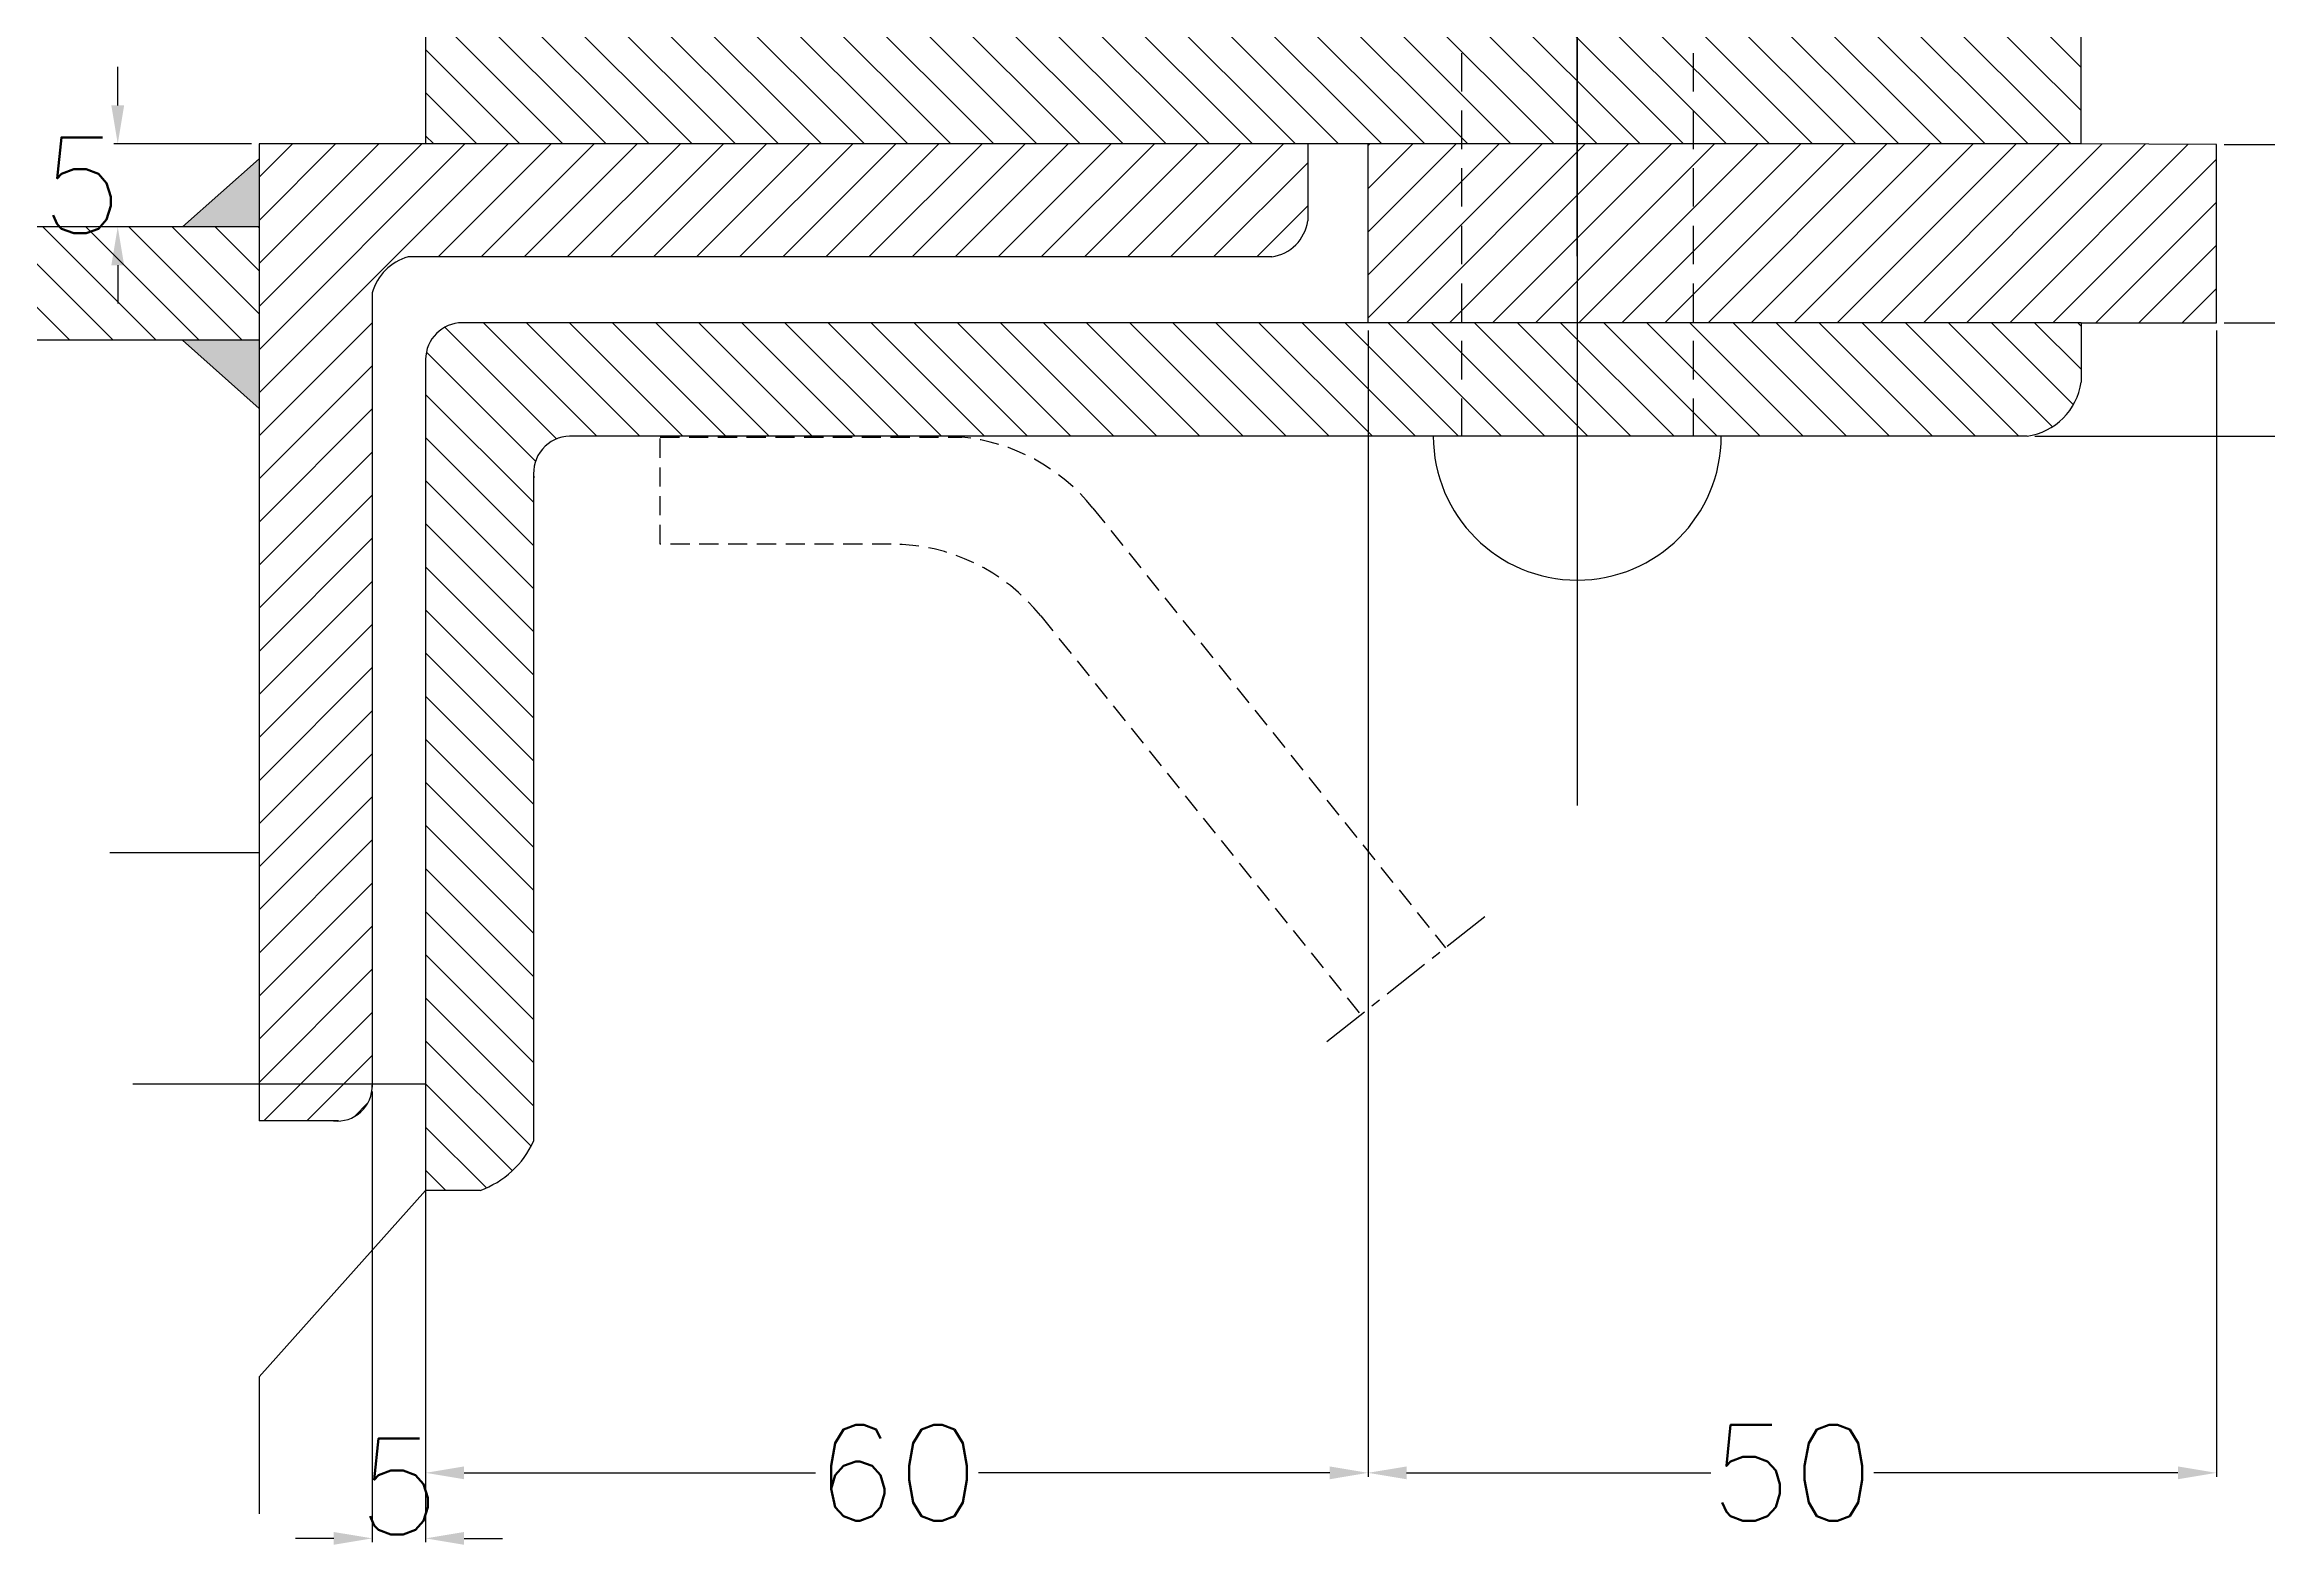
# Model space of a CAD drawing. Header units: metres. Extents: x 444 to 3227, y -3167 to -392.
# Drawn here: x 1021.2 to 1079.1, y -2132.1 to -2092.9 of the extents above; entities that cross this region are included whole.
import ezdxf

# ---------------------------------------------------------------- set-up
doc = ezdxf.new("R2010")
doc.units = ezdxf.units.M
for name, pattern in [('CENTERX2', [4, 2.5, -0.5, 0.5, -0.5]), ('DASHED2', [0.375, 0.25, -0.125]), ('HIDDENX2', [0.75, 0.5, -0.25])]:
    doc.linetypes.add(name, pattern=pattern)
doc.layers.get('DEFPOINTS').update_dxf_attribs({"linetype": 'CONTINUOUS'})
doc.layers.add('BANGUNAN', color=7, linetype='CONTINUOUS')
doc.layers.add('DIMENSI', color=7, linetype='CONTINUOUS')
doc.styles.get("Standard").update_dxf_attribs({"font": 'Simplex.shx', "height": 2.5})
doc.dimstyles.new('Skala 50', dxfattribs={"dimtxt": 0.2, "dimasz": 1, "dimexe": 0.1, "dimexo": 0.2, "dimgap": 0.1, "dimtad": 3, "dimtih": 1, "dimtoh": 1, "dimlfac": 0.5, "dimzin": 0, "dimdsep": 46, "dimtxsty": 'Standard', "dimcen": 0.05, "dimclrd": 8, "dimclre": 8, "dimclrt": 10, "dimadec": 0, "dimazin": 0, "dimtfac": 1, "dimtofl": 0, "dimtmove": 0, "dimatfit": 3, "dimfxl": 1, "dimtolj": 1, "dimtzin": 0, "dimarcsym": 0})
pattern_1 = [(135, (-579.126, 643.0665), (-0.561266, -0.561266), [])]

# ---------------------------------------------------------------- blocks, each defined once
blk = doc.blocks.new('*D340')
at = {"layer": 'DEFPOINTS', "color": 0}
for p in [(1055.643, -2100.165), (1031.091, -2122.762), (1055.643, -2130.119)]:
    blk.add_point(p, dxfattribs=at)
at = {"layer": 'DIMENSI', "color": 8, "lineweight": -2}
for p, q in [((1055.643, -2100.365), (1055.643, -2130.219)), ((1031.091, -2122.962), (1031.091, -2130.219)), ((1032.091, -2130.119), (1041.243, -2130.119)), ((1054.643, -2130.119), (1045.491, -2130.119))]:
    blk.add_line(p, q, dxfattribs=at)
at = {"layer": 'DIMENSI', "color": 8}
for points in [[(1032.091, -2129.953), (1032.091, -2130.286), (1031.091, -2130.119)], [(1054.643, -2129.953), (1054.643, -2130.286), (1055.643, -2130.119)]]:
    blk.add_solid(points, dxfattribs=at)
at = {"layer": 'DIMENSI', "color": 10, "insert": (1043.367, -2130.119), "char_height": 2.5, "attachment_point": 5}
blk.add_mtext('\\A1;60', dxfattribs=at)
blk = doc.blocks.new('*D341')
at = {"layer": 'DEFPOINTS', "color": 0}
for p in [(1029.698, -2119.988), (1031.091, -2119.988), (1031.091, -2131.826)]:
    blk.add_point(p, dxfattribs=at)
at = {"layer": 'DIMENSI', "color": 8, "lineweight": -2}
for p, q in [((1029.698, -2120.188), (1029.698, -2131.926)), ((1031.091, -2120.188), (1031.091, -2131.926)), ((1028.698, -2131.826), (1027.698, -2131.826)), ((1032.091, -2131.826), (1033.091, -2131.826))]:
    blk.add_line(p, q, dxfattribs=at)
at = {"layer": 'DIMENSI', "color": 8}
for points in [[(1028.698, -2131.66), (1028.698, -2131.993), (1029.698, -2131.826)], [(1032.091, -2131.66), (1032.091, -2131.993), (1031.091, -2131.826)]]:
    blk.add_solid(points, dxfattribs=at)
at = {"layer": 'DIMENSI', "color": 10, "insert": (1030.395, -2130.476), "char_height": 2.5, "attachment_point": 5}
blk.add_mtext('\\A1;5', dxfattribs=at)
blk = doc.blocks.new('*D345')
at = {"layer": 'DEFPOINTS', "color": 0}
for p in [(1026.752, -2095.504), (1023.071, -2097.668), (1026.752, -2097.668)]:
    blk.add_point(p, dxfattribs=at)
at = {"layer": 'DIMENSI', "color": 8, "lineweight": -2}
for p, q in [((1023.071, -2094.504), (1023.071, -2093.504)), ((1026.552, -2095.504), (1022.971, -2095.504)), ((1026.552, -2097.668), (1022.971, -2097.668)), ((1023.071, -2098.668), (1023.071, -2099.668))]:
    blk.add_line(p, q, dxfattribs=at)
at = {"layer": 'DIMENSI', "color": 8}
for points in [[(1022.904, -2094.504), (1023.238, -2094.504), (1023.071, -2095.504)], [(1022.904, -2098.668), (1023.238, -2098.668), (1023.071, -2097.668)]]:
    blk.add_solid(points, dxfattribs=at)
at = {"layer": 'DIMENSI', "color": 10, "insert": (1022.138, -2096.586), "char_height": 2.5, "attachment_point": 5}
blk.add_mtext('\\A1;5', dxfattribs=at)
blk = doc.blocks.new('*D347')
at = {"layer": 'DEFPOINTS', "color": 0}
for p in [(1077.74, -2100.165), (1055.643, -2130.119), (1077.74, -2130.119)]:
    blk.add_point(p, dxfattribs=at)
at = {"layer": 'DIMENSI', "color": 8, "lineweight": -2}
for p, q in [((1077.74, -2100.365), (1077.74, -2130.219)), ((1055.643, -2129.919), (1055.643, -2130.019)), ((1056.643, -2130.119), (1064.568, -2130.119)), ((1076.74, -2130.119), (1068.815, -2130.119))]:
    blk.add_line(p, q, dxfattribs=at)
at = {"layer": 'DIMENSI', "color": 8}
for points in [[(1056.643, -2129.953), (1056.643, -2130.286), (1055.643, -2130.119)], [(1076.74, -2129.953), (1076.74, -2130.286), (1077.74, -2130.119)]]:
    blk.add_solid(points, dxfattribs=at)
at = {"layer": 'DIMENSI', "color": 10, "insert": (1066.691, -2130.119), "char_height": 2.5, "attachment_point": 5}
blk.add_mtext('\\A1;50', dxfattribs=at)
blk = doc.blocks.new('*D348')
at = {"layer": 'DEFPOINTS', "color": 0}
for p in [(1077.74, -2095.519), (1077.74, -2100.165), (1098.384, -2100.165)]:
    blk.add_point(p, dxfattribs=at)
at = {"layer": 'DIMENSI', "color": 8, "lineweight": -2}
for p, q in [((1098.384, -2094.519), (1098.384, -2093.519)), ((1077.94, -2095.519), (1098.484, -2095.519)), ((1077.94, -2100.165), (1098.484, -2100.165)), ((1098.384, -2101.165), (1098.384, -2102.165))]:
    blk.add_line(p, q, dxfattribs=at)
at = {"layer": 'DIMENSI', "color": 8}
for points in [[(1098.217, -2094.519), (1098.551, -2094.519), (1098.384, -2095.519)], [(1098.217, -2101.165), (1098.551, -2101.165), (1098.384, -2100.165)]]:
    blk.add_solid(points, dxfattribs=at)
at = {"layer": 'DIMENSI', "color": 10, "insert": (1098.384, -2097.915), "char_height": 2.5, "attachment_point": 5}
blk.add_mtext('\\A1;13', dxfattribs=at)
blk = doc.blocks.new('*D349')
at = {"layer": 'DEFPOINTS', "color": 0}
for p in [(1077.74, -2100.165), (1072.81, -2103.118), (1098.384, -2103.118)]:
    blk.add_point(p, dxfattribs=at)
at = {"layer": 'DIMENSI', "color": 8, "lineweight": -2}
for p, q in [((1098.384, -2099.165), (1098.384, -2098.165)), ((1077.94, -2100.165), (1098.484, -2100.165)), ((1073.01, -2103.118), (1098.484, -2103.118)), ((1098.384, -2104.118), (1098.384, -2105.118))]:
    blk.add_line(p, q, dxfattribs=at)
at = {"layer": 'DIMENSI', "color": 8}
for points in [[(1098.217, -2099.165), (1098.551, -2099.165), (1098.384, -2100.165)], [(1098.217, -2104.118), (1098.551, -2104.118), (1098.384, -2103.118)]]:
    blk.add_solid(points, dxfattribs=at)
at = {"layer": 'DIMENSI', "color": 10, "insert": (1098.384, -2101.642), "char_height": 2.5, "attachment_point": 5}
blk.add_mtext('\\A1;8', dxfattribs=at)
blk = doc.blocks.new('*D351')
at = {"layer": 'DEFPOINTS', "color": 0}
for p in [(1077.74, -2087.094), (1077.74, -2091.74), (1098.384, -2091.74)]:
    blk.add_point(p, dxfattribs=at)
at = {"layer": 'DIMENSI', "color": 8, "lineweight": -2}
for p, q in [((1098.384, -2086.094), (1098.384, -2085.094)), ((1077.94, -2087.094), (1098.484, -2087.094)), ((1077.94, -2091.74), (1098.484, -2091.74)), ((1098.384, -2092.74), (1098.384, -2093.74))]:
    blk.add_line(p, q, dxfattribs=at)
at = {"layer": 'DIMENSI', "color": 8}
for points in [[(1098.217, -2086.094), (1098.551, -2086.094), (1098.384, -2087.094)], [(1098.217, -2092.74), (1098.551, -2092.74), (1098.384, -2091.74)]]:
    blk.add_solid(points, dxfattribs=at)
at = {"layer": 'DIMENSI', "color": 10, "insert": (1098.384, -2089.417), "char_height": 2.5, "attachment_point": 5}
blk.add_mtext('\\A1;13', dxfattribs=at)

msp = doc.modelspace()

# ---------------------------------------------------------------- hatches: boundary and pattern name
at = {"layer": 'BANGUNAN'}
h = msp.add_hatch(dxfattribs=at)
h.set_pattern_fill('ANSI31', color=1, scale=0.25, angle=90, style=0)
h.set_pattern_definition(pattern_1)
h.paths.add_polyline_path([(1026.75201, -2088.05503), (1026.75201, -2085.10183), (999.1958, -2085.10183), (999.1958, -2088.05503)])
h.paths.add_polyline_path([(1026.75201, -2100.62072), (1026.75201, -2097.66752), (999.1958, -2097.66752), (999.1958, -2100.62072)])
h = msp.add_hatch(dxfattribs=at)
h.set_pattern_fill('ANSI31', color=1, scale=0.25, angle=90, style=0)
h.set_pattern_definition(pattern_1)
h.paths.add_polyline_path([(1031.0913, -2091.7544), (1031.0913, -2095.5044), (1049.8413, -2095.5044), (1054.07311, -2095.5044), (1061.0913, -2095.5044), (1061.0913, -2091.7544)])
h.paths.add_polyline_path([(1061.0913, -2091.7544), (1061.0913, -2095.5044), (1074.2163, -2095.5044), (1074.2163, -2091.7544)])
h = msp.add_hatch(dxfattribs=at)
h.set_pattern_fill('ANSI31', color=1, scale=0.25, style=0)
h.set_pattern_definition([(45, (-579.126, 643.0665), (-0.561266, 0.561266), [])])
h.paths.add_polyline_path([(1074.2163, -2100.16521), (1077.73982, -2100.16521), (1077.73982, -2095.51899), (1074.2163, -2095.5044), (1061.0913, -2095.5044), (1061.0913, -2098.43373), (1061.0913, -2100.16521)])
h.paths.add_polyline_path([(1061.0913, -2100.16521), (1061.0913, -2095.5044), (1055.64307, -2095.5044), (1055.64307, -2100.16521)])
h.paths.add_polyline_path([(1053.13561, -2098.4505, 0.32751517), (1054.07311, -2097.513), (1054.07311, -2095.5044), (1026.75201, -2095.5044), (1026.75201, -2120.9505), (1028.67405, -2120.9505, 0.44254891), (1029.69811, -2120.08165), (1029.69811, -2099.388, -0.26192273), (1030.63561, -2098.4505)])
h = msp.add_hatch(dxfattribs=at)
h.set_pattern_fill('ANSI31', color=1, scale=0.25, angle=90, style=0)
h.set_pattern_definition(pattern_1)
h.paths.add_polyline_path([(1033.9038, -2104.09513, -0.42627661), (1034.88055, -2103.11837), (1061.0913, -2103.11837), (1061.0913, -2100.16521), (1049.95491, -2100.16521), (1032.04863, -2100.16521, 0.41421356), (1031.0913, -2101.12254), (1031.0913, -2122.76232), (1032.50931, -2122.76232, 0.20346345), (1033.9038, -2121.48046)])
h.paths.add_polyline_path([(1061.0913, -2100.16521), (1061.0913, -2103.11837), (1072.81005, -2103.11837, 0.33470351), (1074.2163, -2101.71212), (1074.2163, -2100.16521)])
at = {"layer": 'DIMENSI'}
h = msp.add_hatch(color=2, dxfattribs=at)
h.paths.add_polyline_path([(1026.75201, -2095.89336), (1024.7568, -2097.66752), (1026.75201, -2097.66752)])
h.paths.add_polyline_path([(1026.75201, -2100.62072), (1024.7568, -2100.62072), (1026.75201, -2102.39489)])

# ---------------------------------------------------------------- linework, layer by layer
at = {"layer": 'BANGUNAN', "color": 1}
for p, q in [((1061.0913, -2098.43373), (1061.0913, -2074.51976)), ((1061.0913, -2088.82508), (1061.0913, -2112.73904))]:
    msp.add_line(p, q, dxfattribs=at)
at = {"layer": 'BANGUNAN', "color": 10, "linetype": 'DASHED2', "ltscale": 4}
for p, q in [((1058.0748, -2084.14043), (1058.0748, -2103.11837)), ((1064.10779, -2084.14043), (1064.10779, -2103.11837))]:
    msp.add_line(p, q, dxfattribs=at)
at = {"layer": 'BANGUNAN', "color": 2}
for p, q in [((1074.2163, -2095.5044), (1074.2163, -2091.7544)), ((1026.75201, -2095.5044), (1026.75201, -2120.9505)), ((1049.8413, -2095.5044), (1031.0913, -2095.5044)), ((1074.2163, -2095.5044), (1031.0913, -2095.5044)), ((1054.07311, -2095.5044), (1054.07311, -2097.513)), ((1029.69811, -2099.388), (1029.69811, -2120.07455)), ((1074.2163, -2100.16521), (1074.2163, -2101.71212)), ((1033.9038, -2104.05587), (1033.9038, -2121.48046))]:
    msp.add_line(p, q, dxfattribs=at)
at = {"layer": 'BANGUNAN', "color": 2, "linetype": 'ByBlock', "ltscale": 0.5}
for p, q in [((1054.07311, -2095.5044), (1026.75201, -2095.5044)), ((1074.2163, -2095.5044), (1049.8413, -2095.5044)), ((1053.13561, -2098.4505), (1030.63561, -2098.4505)), ((1072.81005, -2103.11837), (1034.8413, -2103.11837)), ((1028.82216, -2120.9505), (1026.75201, -2120.9505)), ((1032.50931, -2122.76232), (1031.0913, -2122.76232))]:
    msp.add_line(p, q, dxfattribs=at)
at = {"layer": 'BANGUNAN', "color": 2, "linetype": 'HIDDENX2'}
for p, q in [((1037.20275, -2103.14217), (1045.05725, -2103.14217)), ((1048.47068, -2104.99028), (1057.65798, -2116.44663)), ((1043.22031, -2105.93087), (1037.20275, -2105.93087)), ((1047.12096, -2107.80278), (1055.46386, -2118.20618))]:
    msp.add_line(p, q, dxfattribs=at)
at = {"layer": 'BANGUNAN', "color": 2, "linetype": 'CENTERX2', "ltscale": 0.5}
msp.add_line((1058.68255, -2115.63605), (1054.51119, -2118.94242), dxfattribs=at)
at = {"layer": 'BANGUNAN', "color": 2}
for centre, radius, start, end in [((1052.96551, -2097.3429), 1.12059, 278.7311867, 351.2688133), ((1031.0003, -2099.75269), 1.35229, 105.6452874, 164.3547126), ((1072.58047, -2101.48255), 1.65186, 277.9888505, 352.0111495), ((1034.86092, -2104.0755), 0.95733, 91.1748348, 187.8615718), ((1061.0913, -2103.11837), 3.75, 180, 0), ((1028.79139, -2120.05087), 0.90725, 263.5467714, 1.9438622), ((1031.6967, -2120.47888), 2.42372, 289.5890234, 335.5914767)]:
    msp.add_arc(centre, radius, start, end, dxfattribs=at)
at = {"layer": 'BANGUNAN', "color": 2, "linetype": 'HIDDENX2'}
for centre, end in [((1044.57003, -2108.11837), 84.4079855), ((1043.22031, -2110.93087), 90)]:
    msp.add_arc(centre, 5, 38.7275286, end, dxfattribs=at)
at = {"layer": 'DIMENSI', "color": 2}
for p, q in [((1031.0913, -2091.7544), (1031.0913, -2095.5044)), ((1055.64307, -2100.16521), (1055.64307, -2095.5044)), ((1077.73982, -2095.51899), (1074.2163, -2095.5044)), ((1077.73982, -2100.16521), (1077.73982, -2095.51899)), ((1024.7568, -2097.66752), (1026.75201, -2095.89336)), ((1026.75201, -2097.66752), (999.1958, -2097.66752)), ((1049.95491, -2100.16521), (1032.04863, -2100.16521)), ((1074.2163, -2100.16521), (1049.95491, -2100.16521)), ((1074.2163, -2100.16521), (1077.73982, -2100.16521)), ((1026.75201, -2100.62072), (999.1958, -2100.62072)), ((1024.7568, -2100.62072), (1026.75201, -2102.39489)), ((1031.0913, -2101.12254), (1031.0913, -2122.76232)), ((1022.86436, -2113.96458), (1026.75201, -2113.96458)), ((1023.46227, -2119.98807), (1031.08816, -2119.98807)), ((1031.0913, -2122.76232), (1026.75201, -2127.61515)), ((1026.75201, -2127.61515), (1026.75201, -2131.18643))]:
    msp.add_line(p, q, dxfattribs=at)
at = {"layer": 'DIMENSI', "color": 2, "linetype": 'HIDDENX2'}
msp.add_line((1037.20275, -2105.93087), (1037.20275, -2103.14217), dxfattribs=at)
at = {"layer": 'DIMENSI', "color": 2}
msp.add_arc((1032.04863, -2101.12254), 0.95733, 90, 180, dxfattribs=at)

# ---------------------------------------------------------------- dimensions: what is measured, and where the dimension line sits
for base, p1, p2, text, picture, middle in [((1098.384, -2091.73981), (1077.73982, -2087.0936), (1077.73982, -2091.73981), '13', '*D351', (1098.384, -2089.41671)), ((1098.384, -2100.16521), (1077.73982, -2095.51899), (1077.73982, -2100.16521), '13', '*D348', (1098.384, -2097.91521)), ((1098.384, -2103.11837), (1077.73982, -2100.16521), (1072.81005, -2103.11837), '8', '*D349', (1098.384, -2101.64179))]:
    dim = msp.add_linear_dim(base=base, p1=p1, p2=p2, angle=90, text=text, dimstyle='Skala 50', override={"dimtad": 0}, dxfattribs=at)
    dim.commit()
    dim.dimension.update_dxf_attribs({"geometry": picture, "text_midpoint": middle, "dimtype": 160})
dim = msp.add_linear_dim(base=(1023.07111, -2097.66752), p1=(1026.75201, -2095.5044), p2=(1026.75201, -2097.66752), angle=90, text='5', dimstyle='Skala 50', dxfattribs=at)
dim.commit()
dim.dimension.update_dxf_attribs({"geometry": '*D345', "text_midpoint": (1023.07111, -2096.58596), "dimtype": 160})
for base, p1, p2, text, picture, middle in [((1055.64307, -2130.1195), (1031.0913, -2122.76232), (1055.64307, -2100.16521), '60', '*D340', (1043.36718, -2130.1195)), ((1077.73982, -2130.1195), (1055.64307, -2130.1195), (1077.73982, -2100.16521), '50', '*D347', (1066.69144, -2130.1195))]:
    dim = msp.add_linear_dim(base=base, p1=p1, p2=p2, text=text, dimstyle='Skala 50', override={"dimtad": 0}, dxfattribs=at)
    dim.commit()
    dim.dimension.update_dxf_attribs({"geometry": picture, "text_midpoint": middle})
dim = msp.add_linear_dim(base=(1031.0913, -2131.82618), p1=(1029.69811, -2119.98807), p2=(1031.0913, -2119.98807), text='5', dimstyle='Skala 50', dxfattribs=at)
dim.commit()
dim.dimension.update_dxf_attribs({"geometry": '*D341', "text_midpoint": (1030.39471, -2131.82618), "dimtype": 160})

doc.saveas('drawing.dxf')
